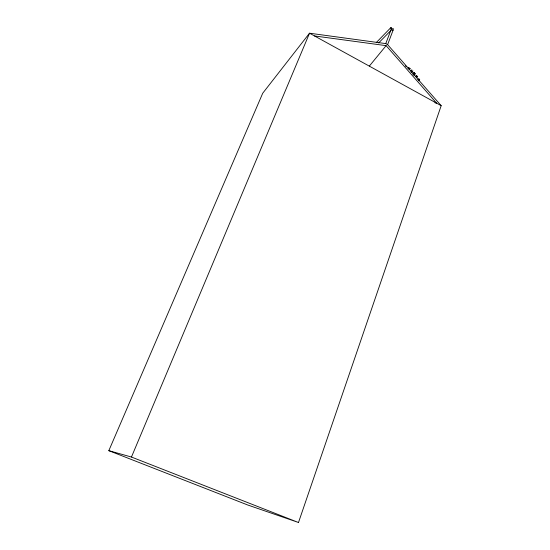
<?xml version="1.0" encoding="UTF-8"?>
<svg xmlns="http://www.w3.org/2000/svg" width="550" height="550" viewBox="0 0 550 550"><rect width="100%" height="100%" fill="white"/><g stroke="black" fill="none" stroke-linecap="round" stroke-linejoin="round"><path stroke-width="0.82" d="M298.492 522.5L441.176 105.689L387.612 44.639L385.763 43.601L309.526 33.206L262.728 93.225L108.824 450.663L247.83 505.038L298.492 522.5L131.457 457.036L108.824 450.663M408.623 68.771L409.083 67.499L407.88 68.612M387.612 44.639L393.002 30.422A4.833 0.976 -60.9 0 0 392.377 28.957M385.763 43.601L391.167 29.384A4.833 0.962 -61 0 0 390.555 27.919L376.276 42.57M131.457 457.036L309.526 33.206L441.176 105.689M409.509 69.506L410.176 68.399L408.973 69.513M411.201 71.012L411.874 69.905L410.671 71.026M369.435 65.979L386.107 45.65L436.597 103.166L434.926 102.767M412.046 71.823L412.906 70.909L411.104 72.586M413.621 73.48L414.487 72.566L412.692 74.25M378.634 42.948L391.181 30.174M418.55 80.774L419.739 79.647L418.399 79.915M416.536 77.708L417.732 76.588L416.529 77.083M417.808 79.578L418.997 78.451M415.683 76.56L416.879 75.433L415.834 76.148M413.641 75.336L415.442 73.652L414.397 74.367M314.504 35.949L386.107 45.65M391.167 29.384L393.002 30.422M390.555 27.919L391.772 28.607M405.316 65.938A25.74 15.531 48.2 0 1 406.691 66.832M413.394 72.607A25.74 15.531 48.2 0 1 414.322 73.631"/></g></svg>
